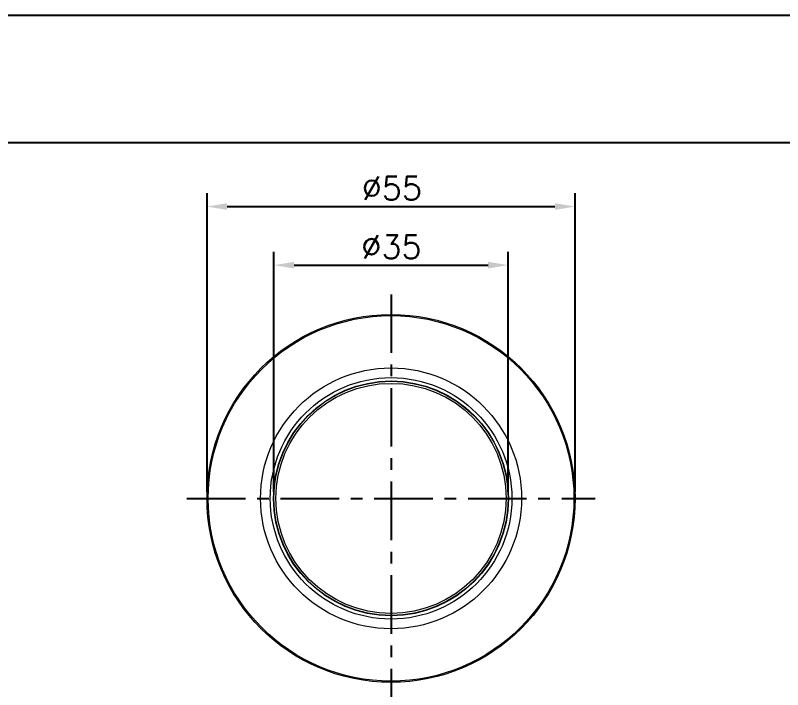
# Model space of a CAD drawing. Extents: x 7948 to 8542, y -4601 to -4181.
# Drawn here: x 8248.9 to 8363.5, y -4282 to -4181.2 of the extents above; entities that cross this region are included whole.
import ezdxf

# ---------------------------------------------------------------- set-up
doc = ezdxf.new("R2010")
doc.units = 0
doc.header["$LTSCALE"] = 7
doc.header["$MEASUREMENT"] = 0
doc.linetypes.add('CENTER', pattern=[2, 1.25, -0.25, 0.25, -0.25])
doc.layers.get('0').update_dxf_attribs({"color": 2, "linetype": 'CONTINUOUS'})
doc.layers.get('Defpoints').update_dxf_attribs({"linetype": 'CONTINUOUS'})
doc.layers.add('D', color=2, linetype='CONTINUOUS')
doc.layers.add('TXT', color=4, linetype='CONTINUOUS')
doc.styles.add('GHS', font='romans', dxfattribs={"bigfont": 'ghs'})
doc.dimstyles.get("Standard").update_dxf_attribs({"dimtxt": 0.18, "dimasz": 0.18, "dimexe": 0.18, "dimexo": 0.0625, "dimgap": 0.09, "dimtad": 0, "dimtih": 1, "dimtoh": 1, "dimdec": 4, "dimzin": 0, "dimdsep": 46, "dimtxsty": 'Standard', "dimcen": 0.09, "dimadec": 0, "dimazin": 0, "dimtfac": 1, "dimtdec": 4, "dimtofl": 0, "dimtmove": 0, "dimatfit": 3, "dimfxl": 0, "dimtolj": 1, "dimtzin": 0, "dimarcsym": 0})

# ---------------------------------------------------------------- blocks, each defined once
blk = doc.blocks.new('BORDER')
blk.add_line((1, 1), (0, 1))
blk = doc.blocks.new('*D6')
at = {"layer": 'D', "ltscale": 0.6}
for p, q in [((8277.5, -4252.42), (8277.5, -4207.79)), ((8332.5, -4252.42), (8332.5, -4207.79)), ((8280.5, -4209.79), (8329.5, -4209.79))]:
    blk.add_line(p, q, dxfattribs=at)
for points in [[(8280.5, -4209.29), (8280.5, -4210.29), (8277.5, -4209.79)], [(8329.5, -4209.29), (8329.5, -4210.29), (8332.5, -4209.79)]]:
    blk.add_solid(points, dxfattribs=at)
at = {"layer": 'Defpoints', "color": 0, "ltscale": 0.6}
for p in [(8332.5, -4209.79), (8277.5, -4253.42), (8332.5, -4253.42)]:
    blk.add_point(p, dxfattribs=at)
at = {"layer": 'D', "ltscale": 0.6, "insert": (8305.13, -4207.04), "char_height": 3.5, "attachment_point": 5, "style": 'GHS'}
blk.add_mtext('\\A1;%%C55', dxfattribs=at)
blk = doc.blocks.new('*D10')
at = {"layer": 'D', "ltscale": 0.6}
for p, q in [((8287.5, -4252.42), (8287.5, -4216.55)), ((8322.5, -4252.42), (8322.5, -4216.55)), ((8290.5, -4218.55), (8319.5, -4218.55))]:
    blk.add_line(p, q, dxfattribs=at)
for points in [[(8290.5, -4218.05), (8290.5, -4219.05), (8287.5, -4218.55)], [(8319.5, -4218.05), (8319.5, -4219.05), (8322.5, -4218.55)]]:
    blk.add_solid(points, dxfattribs=at)
at = {"layer": 'Defpoints', "color": 0, "ltscale": 0.6}
for p in [(8322.5, -4218.55), (8287.5, -4253.42), (8322.5, -4253.42)]:
    blk.add_point(p, dxfattribs=at)
at = {"layer": 'D', "ltscale": 0.6, "insert": (8305.06, -4215.8), "char_height": 3.5, "attachment_point": 5, "style": 'GHS'}
blk.add_mtext('\\A1;%%C35', dxfattribs=at)

msp = doc.modelspace()

# ---------------------------------------------------------------- linework, layer by layer
at = {"color": 1, "linetype": 'CENTER'}
for p, q in [((8305.0018, -4222.91843), (8305.0018, -4283.91843)), ((8274.5018, -4253.41843), (8335.5018, -4253.41843))]:
    msp.add_line(p, q, dxfattribs=at)
at = {"color": 7, "linetype": 'Continuous', "lineweight": 15}
for radius in [27.5, 27.32863, 19.5, 18.05, 17.55, 17.5, 17.2]:
    msp.add_circle((8305.0018, -4253.41843), radius, dxfattribs=at)
at = {"layer": 'TXT'}
msp.add_line((7973.9229, -4200.20045), (8527.9229, -4200.20045), dxfattribs=at)

# ---------------------------------------------------------------- block references
at = {"xscale": 594, "yscale": 420, "zscale": 594}
msp.add_blockref('BORDER', (7947.9229, -4601.20045), dxfattribs=at)

# ---------------------------------------------------------------- dimensions: what is measured, and where the dimension line sits
at = {"layer": 'D', "ltscale": 0.6}
for base, p1, p2, picture, middle in [((8332.5018, -4209.79179), (8277.5018, -4253.41843), (8332.5018, -4253.41843), '*D6', (8305.12501, -4209.79179)), ((8322.5018, -4218.54883), (8287.5018, -4253.41843), (8322.5018, -4253.41843), '*D10', (8305.05659, -4218.54883))]:
    dim = msp.add_linear_dim(base=base, p1=p1, p2=p2, text='%%C<>', dimstyle='Standard', override={"dimtxt": 3.5, "dimasz": 3, "dimexe": 2, "dimexo": 1, "dimgap": 1, "dimtad": 1, "dimtih": 0, "dimtoh": 0, "dimzin": 8, "dimtxsty": 'GHS', "dimcen": 2, "dimclrd": 256, "dimclre": 256, "dimclrt": 256, "dimadec": 4, "dimazin": 2, "dimtp": 0.1, "dimtm": 1e-09, "dimtofl": 1, "dimatfit": 0, "dimlwd": 65535, "dimlwe": 65535}, dxfattribs=at)
    dim.commit()
    dim.dimension.update_dxf_attribs({"geometry": picture, "text_midpoint": middle, "dimtype": 128})

doc.saveas('drawing.dxf')
